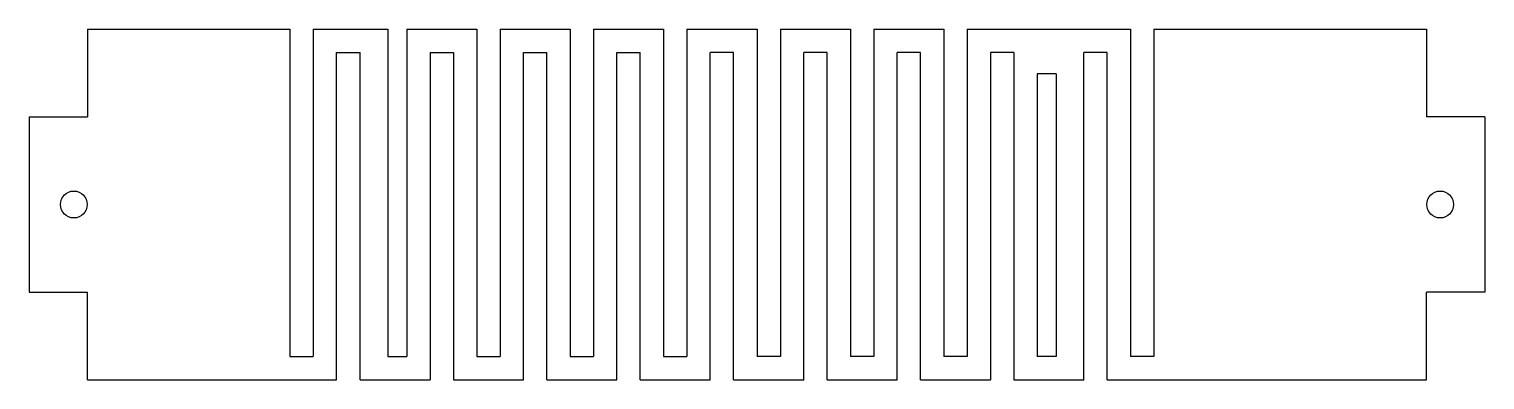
# Model space of a CAD drawing. Extents: x -3.12 to 3.12, y -0.75 to 0.75.
import ezdxf

# ---------------------------------------------------------------- set-up
doc = ezdxf.new("R2010")
doc.units = 0
doc.header["$MEASUREMENT"] = 0
doc.layers.add('VISIBLE', color=7, linetype='CONTINUOUS')

msp = doc.modelspace()

# ---------------------------------------------------------------- linework, layer by layer
at = {"layer": 'VISIBLE'}
for p, q in [((-2.867, 0.75), (-2, 0.75)), ((-2.867, 0.75), (-2.867, 0.375)), ((-2, 0.75), (-2, -0.65)), ((-1.9, 0.75), (-1.5804, 0.75)), ((-1.9, 0.75), (-1.9, -0.65)), ((-1.5804, 0.75), (-1.5804, -0.65)), ((-1.5, 0.75), (-1.2, 0.75)), ((-1.5, 0.75), (-1.5, -0.65)), ((-1.2, 0.75), (-1.2, -0.65)), ((-1.1, 0.75), (-0.8, 0.75)), ((-1.1, 0.75), (-1.1, -0.65)), ((-0.8, 0.75), (-0.8, -0.65)), ((-0.7, 0.75), (-0.4, 0.75)), ((-0.7, 0.75), (-0.7, -0.65)), ((-0.4, 0.75), (-0.4, -0.65)), ((-0.3, 0.75), (0, 0.75)), ((-0.3, 0.75), (-0.3, -0.65)), ((0, 0.75), (0, -0.65)), ((0.1, 0.75), (0.4, 0.75)), ((0.1, 0.75), (0.1, -0.65)), ((0.4, 0.75), (0.4, -0.65)), ((0.5, 0.75), (0.8, 0.75)), ((0.5, 0.75), (0.5, -0.65)), ((0.8, 0.75), (0.8, -0.65)), ((0.9, 0.75), (1.6, 0.75)), ((0.9, 0.75), (0.9, -0.65)), ((1.6, 0.75), (1.6, -0.65)), ((1.7, 0.75), (2.867, 0.75)), ((1.7, 0.75), (1.7, -0.65)), ((2.867, 0.75), (2.867, 0.375)), ((-1.8, -0.75), (-1.8, 0.65)), ((-1.8, 0.65), (-1.7, 0.65)), ((-1.7, -0.75), (-1.7, 0.65)), ((-1.4, 0.65), (-1.4, -0.75)), ((-1.4, 0.65), (-1.3, 0.65)), ((-1.3, 0.65), (-1.3, -0.75)), ((-1, -0.75), (-1, 0.65)), ((-1, 0.65), (-0.9, 0.65)), ((-0.9, -0.75), (-0.9, 0.65)), ((-0.6, -0.75), (-0.6, 0.65)), ((-0.6, 0.65), (-0.5, 0.65)), ((-0.5, -0.75), (-0.5, 0.65)), ((-0.2, -0.75), (-0.2, 0.65)), ((-0.1, 0.65), (-0.2, 0.65)), ((-0.1, -0.75), (-0.1, 0.65)), ((0.2, -0.75), (0.2, 0.65)), ((0.3, 0.65), (0.2, 0.65)), ((0.3, -0.75), (0.3, 0.65)), ((0.6, -0.75), (0.6, 0.65)), ((0.7, 0.65), (0.6, 0.65)), ((0.7, -0.75), (0.7, 0.65)), ((1, 0.65), (1, -0.75)), ((1.1, 0.65), (1, 0.65)), ((1.1, 0.65), (1.1, -0.75)), ((1.4, -0.75), (1.4, 0.65)), ((1.5, 0.65), (1.4, 0.65)), ((1.5, -0.75), (1.5, 0.65)), ((1.2804, 0.5593), (1.2, 0.5593)), ((1.2, 0.5593), (1.2, -0.65)), ((1.2804, 0.5593), (1.2804, -0.65)), ((-3.117, 0.375), (-2.867, 0.375)), ((-3.117, 0.375), (-3.117, -0.375)), ((3.117, 0.375), (2.867, 0.375)), ((3.117, 0.375), (3.117, -0.375)), ((-3.117, -0.375), (-2.867, -0.375)), ((-2.867, -0.75), (-2.867, -0.375)), ((2.867, -0.75), (2.867, -0.375)), ((3.117, -0.375), (2.867, -0.375)), ((-2, -0.65), (-1.9, -0.65)), ((-1.5804, -0.65), (-1.5, -0.65)), ((-1.2, -0.65), (-1.1, -0.65)), ((-0.8, -0.65), (-0.7, -0.65)), ((-0.4, -0.65), (-0.3, -0.65)), ((0.1, -0.65), (0, -0.65)), ((0.5, -0.65), (0.4, -0.65)), ((0.9, -0.65), (0.8, -0.65)), ((1.2804, -0.65), (1.2, -0.65)), ((1.7, -0.65), (1.6, -0.65)), ((-2.867, -0.75), (-1.8, -0.75)), ((-1.7, -0.75), (-1.4, -0.75)), ((-1.3, -0.75), (-1, -0.75)), ((-0.9, -0.75), (-0.6, -0.75)), ((-0.5, -0.75), (-0.2, -0.75)), ((-0.1, -0.75), (0.2, -0.75)), ((0.3, -0.75), (0.6, -0.75)), ((0.7, -0.75), (1, -0.75)), ((1.1, -0.75), (1.4, -0.75)), ((1.5, -0.75), (2.867, -0.75))]:
    msp.add_line(p, q, dxfattribs=at)
for centre in [(-2.9255, 0), (2.9255, 0)]:
    msp.add_circle(centre, 0.0575, dxfattribs=at)

doc.saveas('drawing.dxf')
